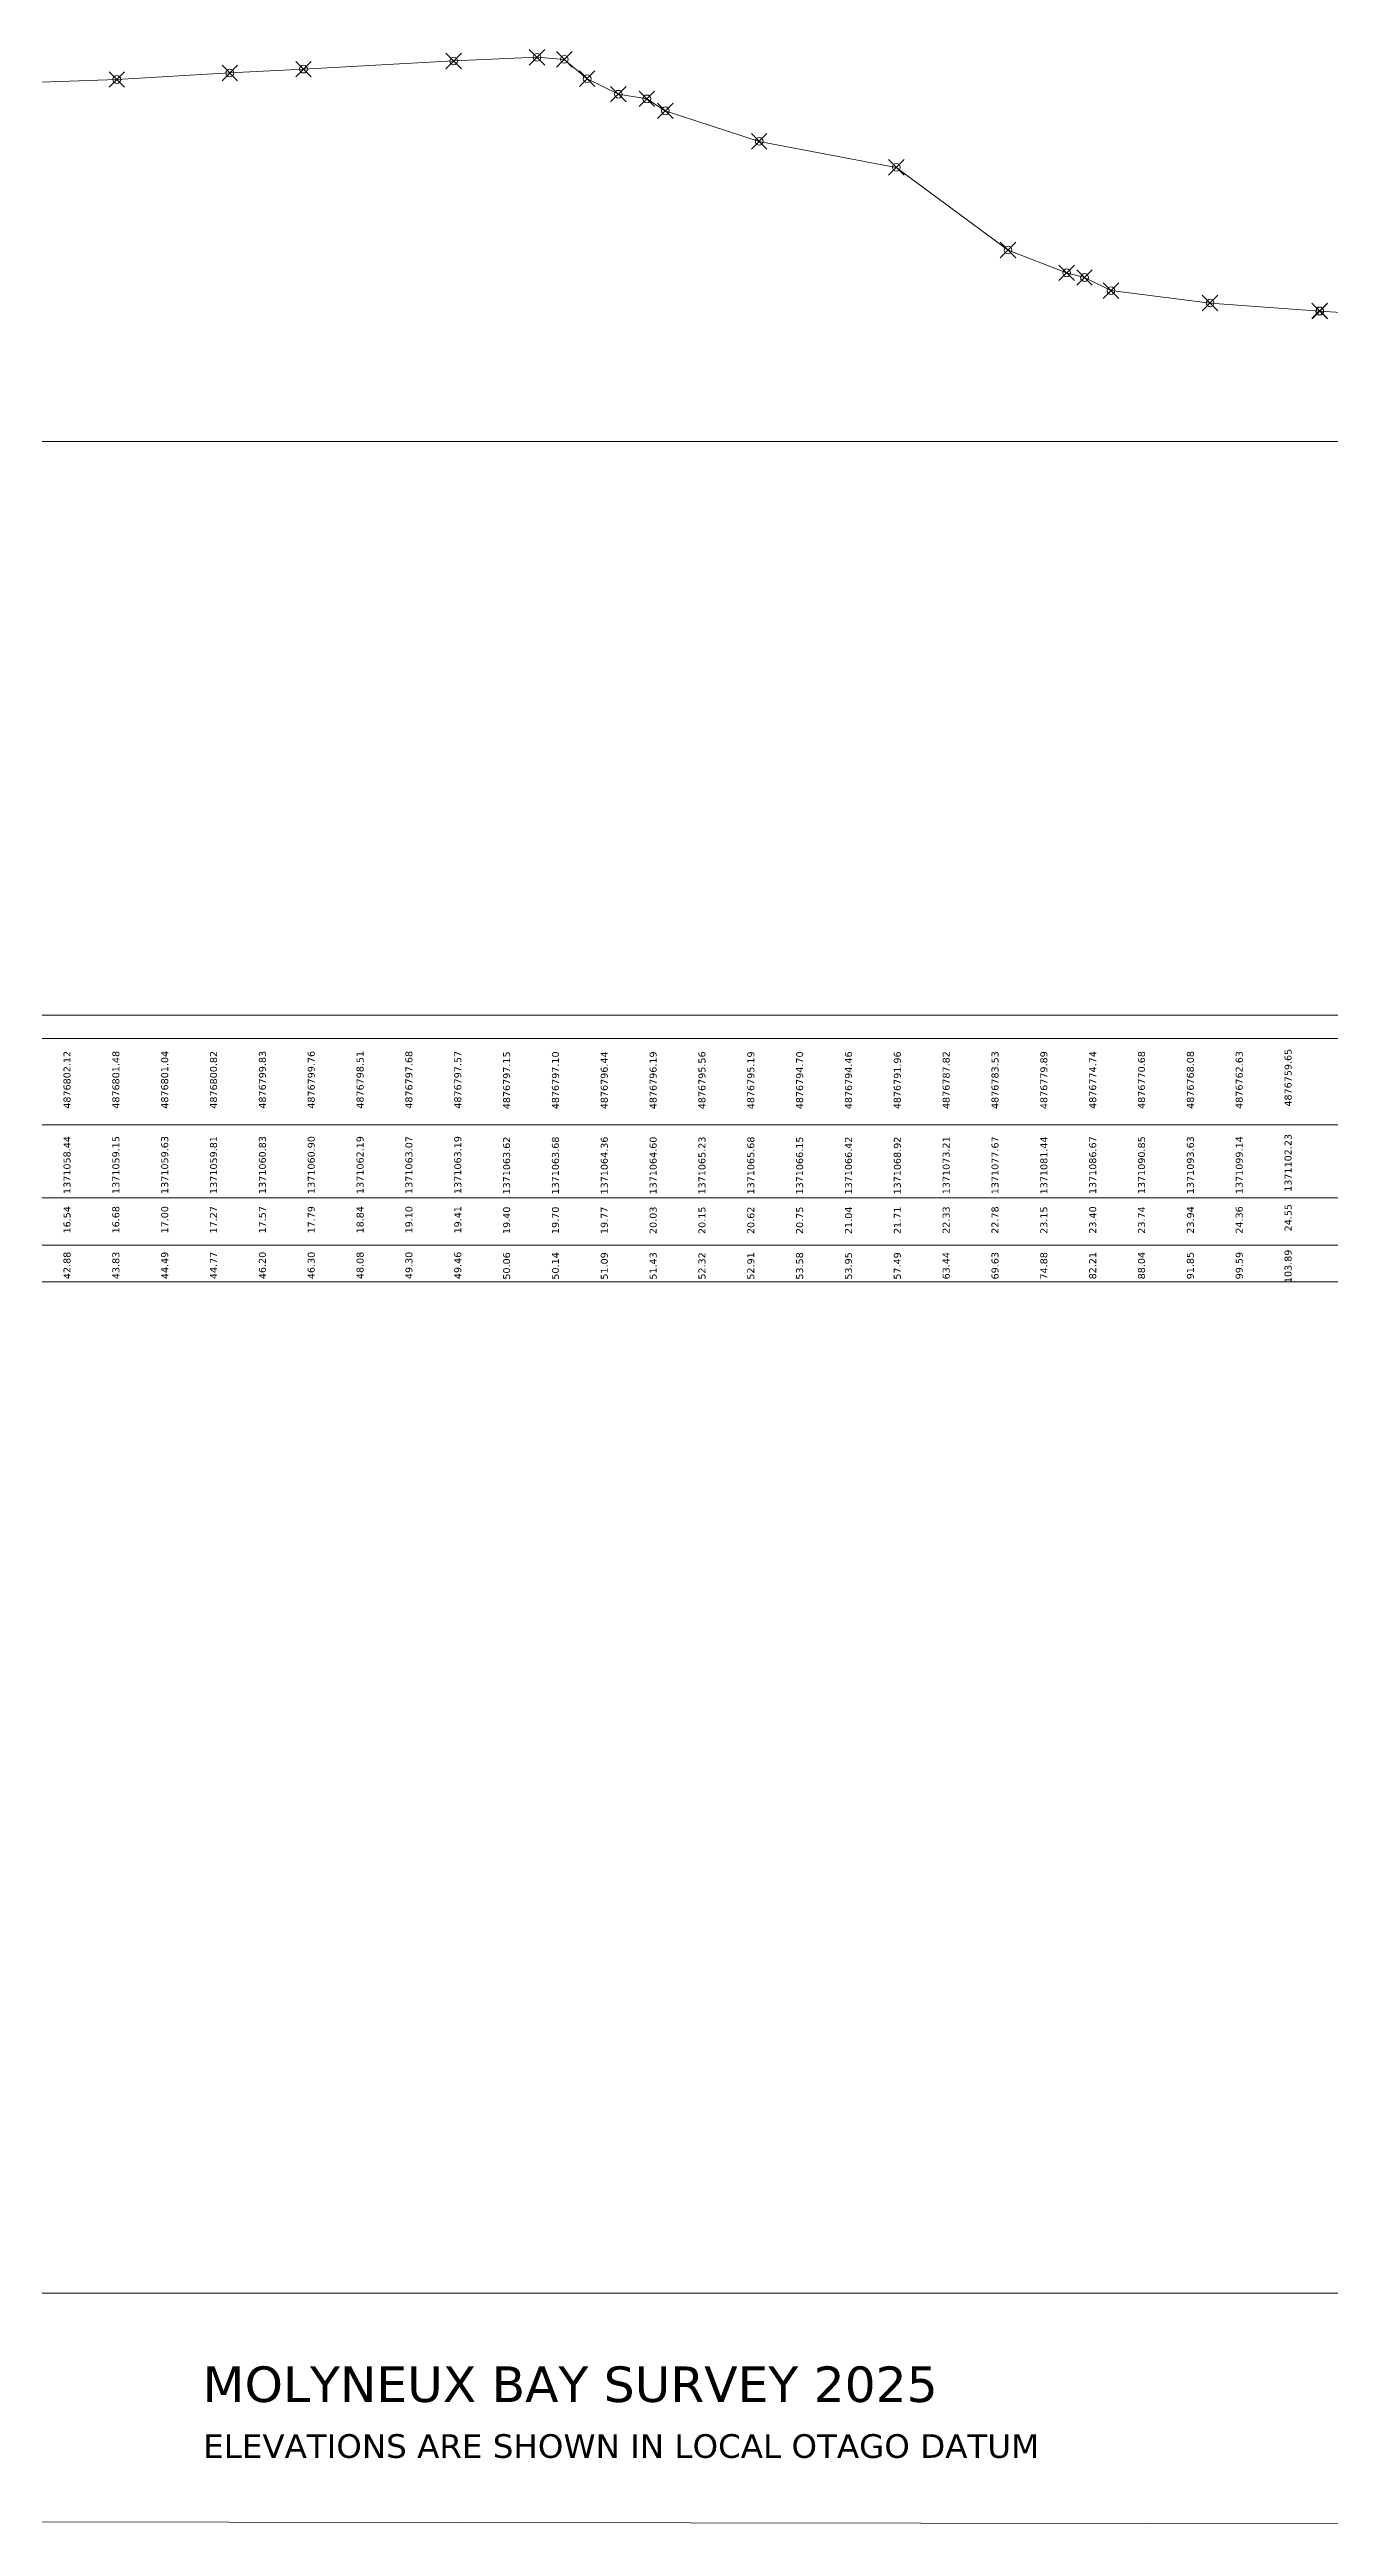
# Model space of a CAD drawing. Header units: millimetres. Extents: x -280163 to 988470, y -250803 to 103076.
# Drawn here: x 78740 to 144840, y -102865 to 24949 of the extents above; entities that cross this region are included whole.
import ezdxf

# ---------------------------------------------------------------- set-up
doc = ezdxf.new("R2010")
doc.units = ezdxf.units.MM
doc.header["$PDMODE"] = 35
doc.header["$PDSIZE"] = 400
doc.styles.get("Standard").update_dxf_attribs({"font": 'verdana.ttf'})

# ---------------------------------------------------------------- blocks, each defined once
blk = doc.blocks.new('GeomaticsNZ TITLE BLOCK')
at = {"color": 7, "linetype": 'Continuous', "lineweight": 0}
for p, q in [((2364, 94.9), (0, 94.9)), ((15.9, 94.9), (2364, 94.9)), ((2364, 94.9), (382.6, 94.9)), ((0, 0), (2364, -3.5))]:
    blk.add_line(p, q, dxfattribs=at)
at = {"color": 7, "linetype": 'Continuous', "lineweight": 0, "attachment_point": 1}
for s, insert, char_height in [('{\\C256;MOLYNEUX BAY SURVEY 2025}', (1133.8, 64), 15), ('{\\C256;ELEVATIONS ARE SHOWN IN LOCAL OTAGO DATUM}', (1134.1, 35.4), 10)]:
    blk.add_mtext_dynamic_manual_height_columns(s, width=3535.727, gutter_width=159, heights=[0], dxfattribs=dict(at, insert=insert, char_height=char_height))

msp = doc.modelspace()

# ---------------------------------------------------------------- linework, layer by layer
at = {"lineweight": 0}
msp.add_line((0, 4718), (178100, 4718), dxfattribs=at)
at = {"color": 7, "linetype": 'Continuous', "lineweight": 0}
for p, q in [((-11989, -24887), (193553, -24887)), ((-11989, -26087), (193553, -26087)), ((-11989, -30539), (193553, -30539)), ((-11989, -34308), (193553, -34308)), ((-11989, -36748), (193553, -36748)), ((-11989, -38639), (193553, -38639))]:
    msp.add_line(p, q, dxfattribs=at)
at = {"color": 1, "linetype": 'Continuous', "lineweight": 0}
msp.add_lwpolyline([(74878, 23153), (82214, 23403), (88042, 23740), (91845, 23938), (99593, 24361), (103891, 24549), (105305, 24441), (106482, 23444), (108093, 22643), (109562, 22402), (110517, 21786), (115362, 20208), (122434, 18867), (128201, 14604), (131226, 13428), (132149, 13184), (133511, 12510), (138628, 11866), (144295, 11446), (150848, 11041), (152535, 11093), (162991, 10793)], dxfattribs=at)
at = {"color": 7, "linetype": 'Continuous', "lineweight": 0}
for p in [(91845, 23938), (99593, 24361), (103891, 24549), (105305, 24441), (82214, 23403), (88042, 23740), (106482, 23444), (108093, 22643), (109562, 22402), (110517, 21786), (115362, 20208), (122434, 18867), (128201, 14604), (131226, 13428), (132149, 13184), (133511, 12510), (138628, 11866), (144284, 11462), (144295, 11446)]:
    msp.add_point(p, dxfattribs=at)

# ---------------------------------------------------------------- block references
at = {"linetype": 'Continuous', "lineweight": 0, "xscale": 122.2451171846883, "yscale": 122.2451171846883, "zscale": 122.2451171846883}
msp.add_blockref('GeomaticsNZ TITLE BLOCK', (-51967, -102431), dxfattribs=at)

# ---------------------------------------------------------------- texts
at = {"lineweight": 0}
for s, p in [(' 42.88      16.54    1371058.44         4876802.12', (79821, -38657)), (' 43.83      16.68    1371059.15         4876801.48', (82342, -38657)), (' 44.49      17.00    1371059.63         4876801.04', (84862, -38657)), (' 44.77      17.27    1371059.81         4876800.82', (87382, -38657)), (' 46.20      17.57    1371060.83         4876799.83', (89903, -38657)), (' 46.30      17.79    1371060.90         4876799.76', (92423, -38657)), (' 48.08      18.84    1371062.19         4876798.51', (94944, -38657)), (' 49.30      19.10    1371063.07         4876797.68', (97464, -38657)), (' 49.46      19.41    1371063.19         4876797.57', (99984, -38657)), (' 50.06      19.40    1371063.62         4876797.15', (102505, -38684)), (' 50.14      19.70    1371063.68         4876797.10', (105025, -38684)), (' 51.09      19.77    1371064.36         4876796.44', (107546, -38684)), (' 51.43      20.03    1371064.60         4876796.19', (110066, -38684)), (' 52.32      20.15    1371065.23         4876795.56', (112587, -38684)), (' 52.91      20.62    1371065.68         4876795.19', (115107, -38684)), (' 53.58      20.75    1371066.15         4876794.70', (117627, -38684)), (' 53.95      21.04    1371066.42         4876794.46', (120148, -38684)), (' 57.49      21.71    1371068.92         4876791.96', (122668, -38684)), (' 63.44      22.33    1371073.21         4876787.82', (125189, -38672)), (' 69.63      22.78    1371077.67         4876783.53', (127709, -38672)), (' 74.88      23.15    1371081.44         4876779.89', (130229, -38676)), (' 82.21      23.40    1371086.67         4876774.74', (132750, -38668)), (' 88.04      23.74    1371090.85         4876770.68', (135270, -38668)), (' 91.85      23.94    1371093.63         4876768.08', (137791, -38666)), (' 99.59      24.36    1371099.14         4876762.63', (140311, -38666)), ('103.89      24.55    1371102.23         4876759.65', (142832, -38706))]:
    msp.add_text(s, height=359.94, rotation=90, dxfattribs=at).set_placement(p)

doc.saveas('drawing.dxf')
